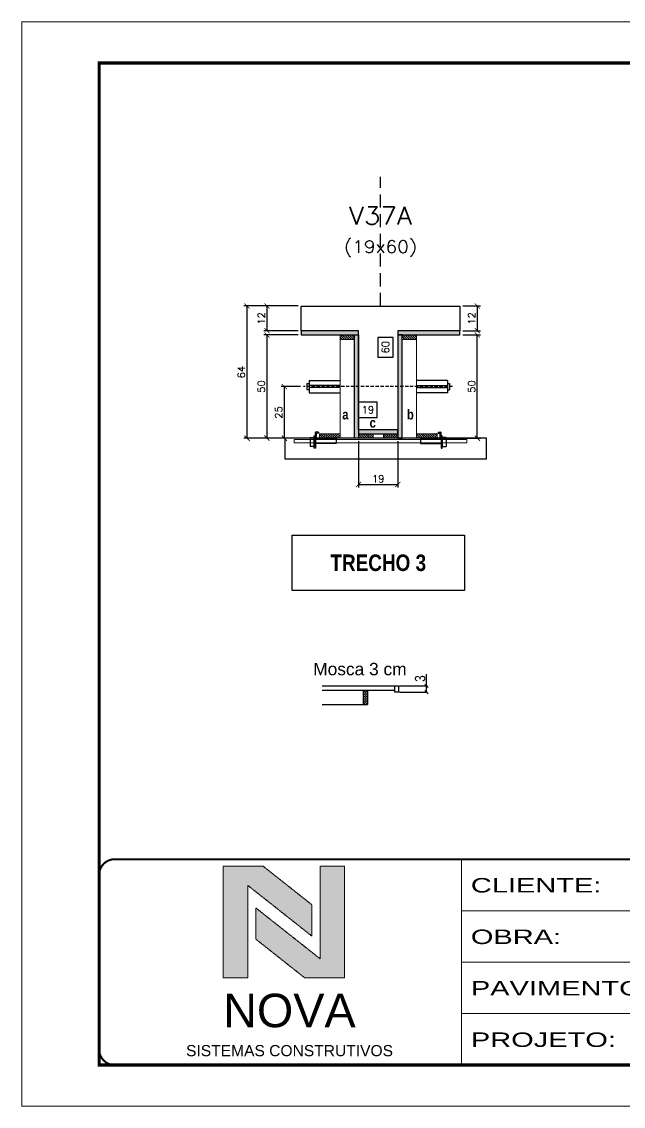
# Model space of a CAD drawing. Extents: x 0 to 6325, y 10169 to 19307.
# Drawn here: x 4755 to 5337, y 12466 to 13516 of the extents above; entities that cross this region are included whole.
import ezdxf
from ezdxf.enums import TextEntityAlignment as Align

# ---------------------------------------------------------------- set-up
doc = ezdxf.new("R2010")
doc.units = 0
for name, pattern in [('CONTINUO', [0]), ('DASHED', [0.75, 0.5, -0.25]), ('HIDDEN', [9.525, 6.35, -3.175])]:
    doc.linetypes.add(name, pattern=pattern)
for name, color, linetype in [('1', 1, 'Continuous'), ('5', 5, 'Continuous'), ('barrote', 251, 'Continuous'), ('COTA', 241, 'Continuous'), ('Cota Seção (2x)', 4, 'Continuous'), ('detalhes', 4, 'Continuous'), ('Hachura', 253, 'Continuous'), ('NOMENCLATURA', 7, 'Continuous'), ('Painéis', 200, 'Continuous'), ('presilha', 1, 'Continuous'), ('SARR_2.2x7', 40, 'Continuous'), ('TENSOR', 3, 'Continuous'), ('Texto de Titulo', 7, 'Continuous'), ('Texto Qtd Sarr', 242, 'Continuous')]:
    doc.layers.add(name, color=color, linetype=linetype)
for name, color, linetype, lineweight in [('CARIMBO-LEGENDA', 75, 'Continuous', 15), ('CONCRETO', 251, 'Continuous', 25), ('Folhas', 255, 'Continuous', 9), ('Madeira', 126, 'Continuous', 18), ('SARRAFO DE PRESSAO', 251, 'DASHED', 9), ('SCO-___-LAJ', 2, 'Continuous', 0), ('Texto Seção', 7, 'Continuous', 15)]:
    doc.layers.add(name, color=color, linetype=linetype, lineweight=lineweight)
doc.styles.add('arial', font='arial.ttf')
doc.styles.add('COTA TECNICA 2X', font='techl___.ttf', dxfattribs={"height": 10})
doc.styles.add('ROMANC', font='techb___.ttf', dxfattribs={"height": 2.5})
doc.styles.add('Romans', font='romans.shx')
doc.styles.get("Standard").update_dxf_attribs({"font": 'arial.ttf'})
doc.styles.add('TECNICA', font='techb___.ttf', dxfattribs={"height": 10})
doc.styles.add('Tecnologia', font='')
doc.styles.get('Tecnologia').set_extended_font_data('Forgotten Futurist')
doc.dimstyles.new('Cota Seção (2x)', dxfattribs={"dimtxt": 7, "dimasz": 5, "dimexe": 3, "dimexo": 3, "dimgap": 2, "dimtad": 3, "dimdec": 1, "dimlfac": 0.5, "dimzin": 12, "dimdsep": 46, "dimtxsty": 'Romans', "dimblk": 'ARCHTICK', "dimcen": 0, "dimclrd": 4, "dimclre": 4, "dimclrt": 1, "dimadec": 1, "dimazin": 3, "dimtfac": 1, "dimtdec": 1, "dimtmove": 0, "dimatfit": 3, "dimldrblk": 'OBLIQUE', "dimfxl": 1, "dimtolj": 1, "dimtzin": 12, "dimarcsym": 0})
doc.dimstyles.new('Cota Seção interna', dxfattribs={"dimtxt": 7, "dimasz": 6, "dimexe": 0.18, "dimexo": 2, "dimgap": -4, "dimtad": 3, "dimdec": 1, "dimlfac": 0.5, "dimzin": 12, "dimdsep": 46, "dimtxsty": 'Romans', "dimblk": 'ARCHTICK', "dimcen": 0.09, "dimse1": 1, "dimse2": 1, "dimsd1": 1, "dimsd2": 1, "dimclrd": 180, "dimclre": 5, "dimclrt": 1, "dimadec": 0, "dimazin": 3, "dimtfac": 1, "dimtdec": 1, "dimtofl": 0, "dimtmove": 0, "dimatfit": 3, "dimldrblk": 'ARCHTICK', "dimfxl": 1, "dimtolj": 1, "dimtzin": 0, "dimarcsym": 0})
doc.dimstyles.new('SECAO', dxfattribs={"dimscale": 0.333333, "dimtxt": 5, "dimasz": 9, "dimexe": 3, "dimexo": 3, "dimgap": 3, "dimtad": 1, "dimdec": 1, "dimlfac": 0.5, "dimzin": 12, "dimdsep": 46, "dimtxsty": 'COTA TECNICA 2X', "dimblk1": 'OBLIQUE', "dimblk2": 'OBLIQUE', "dimsah": 1, "dimcen": 0.9, "dimclrd": 4, "dimclre": 4, "dimclrt": 240, "dimadec": 1, "dimazin": 3, "dimtfac": 1, "dimtdec": 1, "dimtmove": 0, "dimatfit": 3, "dimfxl": 1, "dimtolj": 1, "dimtzin": 12, "dimarcsym": 0})
pattern_1 = [(315, (28037.7189, 4882.807), (1.12253202, 1.12253202), [])]

# ---------------------------------------------------------------- blocks, each defined once
blk = doc.blocks.new('A$C64660E27')
at = {"layer": 'COTA', "true_color": 0x1a1a1a}
h = blk.add_hatch(color=250, dxfattribs=at)
h.dxf.hatch_style = 1
h.paths.add_polyline_path([(185.4, -11.6), (142.4, -11.6), (142.4, -131.6), (168.8, -131.6), (168.8, -32.2), (237.7, -86.7), (237.7, -53)])
at = {"layer": 'COTA'}
h = blk.add_hatch(color=20, dxfattribs=at)
h.dxf.hatch_style = 1
h.paths.add_polyline_path([(273, -11.4), (246.6, -11.4), (246.6, -111.1), (177.7, -56.6), (177.7, -90.2), (230, -131.6), (273, -131.6)])
for p, q in [((142.4, -131.6), (142.4, -11.6)), ((142.4, -11.6), (185.4, -11.6)), ((185.4, -11.6), (237.7, -53)), ((273, -11.4), (246.6, -11.4)), ((246.6, -111.1), (246.6, -11.4)), ((273, -11.4), (273, -131.6)), ((168.8, -32.2), (237.7, -86.7)), ((168.8, -131.6), (168.8, -32.2)), ((246.6, -111.1), (177.7, -56.6)), ((177.7, -90.2), (177.7, -56.6)), ((237.7, -86.7), (237.7, -53)), ((230, -131.6), (177.7, -90.2)), ((142.4, -131.6), (168.8, -131.6)), ((273, -131.6), (230, -131.6))]:
    blk.add_line(p, q)
at = {"layer": 'CARIMBO-LEGENDA', "color": 7, "linetype": 'Continuous', "ltscale": 100, "style": 'arial'}
blk.add_text('NOVA', height=36, dxfattribs=at).set_placement((142.4, -184.8))
at = {"layer": 'CARIMBO-LEGENDA', "color": 7, "linetype": 'Continuous', "style": 'arial'}
blk.add_text('SISTEMAS CONSTRUTIVOS', height=12, dxfattribs=at).set_placement((102.5, -216))
blk = doc.blocks.new('9999999999')
at = {"color": 30, "linetype": 'CONTINUO'}
for p, q in [((98564.6, 34230.2), (98564.6, 34429.4)), ((98564.6, 34379.6), (99584, 34379.6)), ((98564.6, 34329.8), (99488, 34329.8)), ((98564.6, 34280), (99488, 34280))]:
    blk.add_line(p, q, dxfattribs=at)
at = {"color": 30, "linetype": 'CONTINUO', "const_width": 2}
blk.add_lwpolyline([(99584, 34230.2), (99584, 34414.4, 0.414214), (99569, 34429.4), (98229, 34429.4, 0.414214), (98214, 34414.4), (98214, 34245.2, 0.414214), (98229, 34230.2), (99584, 34230.2)], format="xyb", dxfattribs=at)
at = {"layer": 'Folhas'}
blk.add_lwpolyline([(98139, 34190.2), (99624, 34190.2), (99624, 35240.2), (98139, 35240.2)], close=True, dxfattribs=at)
at = {"layer": 'Folhas', "color": 30, "const_width": 3}
blk.add_lwpolyline([(98214, 34230.2), (99584, 34230.2), (99584, 35200.2), (98214, 35200.2)], close=True, dxfattribs=at)
at = {"xscale": 0.9, "yscale": 0.9, "zscale": 0.9}
blk.add_blockref('A$C64660E27', (98205.8, 34433.1), dxfattribs=at)
at = {"layer": 'Folhas', "color": 7, "style": 'Tecnologia', "width": 1.5}
for s, p in [('CLIENTE:', (98573.7, 34397.2)), ('OBRA:', (98573.7, 34347.3)), ('PAVIMENTO:', (98573.7, 34297.5)), ('PROJETO:', (98573.7, 34247.7))]:
    blk.add_text(s, height=14, dxfattribs=at).set_placement(p)
blk = doc.blocks.new('titulo1')
at = {"layer": 'Defpoints', "color": 252, "linetype": 'HIDDEN', "ltscale": 2}
blk.add_line((0, 0), (0, 125), dxfattribs=at)
at = {"layer": 'Defpoints', "style": 'Romans', "oblique": 15}
blk.add_attdef('FOLHA', text='', height=10, dxfattribs=at).set_placement((0, 15.6), align=Align.MIDDLE_CENTER)
at = {"layer": 'Texto Qtd Sarr', "color": 3, "style": 'Romans', "oblique": 15}
for tag, height, p in [('TITULO', 17, (0, 71.4)), ('SEÇÃO', 12, (0, 41.5))]:
    blk.add_attdef(tag, text='', height=height, dxfattribs=at).set_placement(p, align=Align.MIDDLE_CENTER)
blk = doc.blocks.new('_ArchTick')
at = {"color": 0, "linetype": 'ByBlock', "const_width": 0.15}
blk.add_lwpolyline([(-0.5, -0.5), (0.5, 0.5)], dxfattribs=at)
blk = doc.blocks.new('*D425')
at = {"layer": 'COTA', "color": 4, "lineweight": -2, "transparency": 16777216}
for p, q in [((5182.1, 13240.5), (5199, 13240.5)), ((5196, 13240.5), (5196, 13216.5)), ((5182.1, 13216.5), (5199, 13216.5))]:
    blk.add_line(p, q, dxfattribs=at)
at = {"layer": 'Defpoints', "color": 0, "transparency": 16777216}
for p in [(5179.1, 13240.5), (5179.1, 13216.5), (5196, 13216.5)]:
    blk.add_point(p, dxfattribs=at)
at = {"layer": 'COTA', "color": 4, "lineweight": -2, "transparency": 16777216, "xscale": 5, "yscale": 5, "zscale": 5}
for p, rotation in [((5196, 13240.5), 90), ((5196, 13216.5), 270)]:
    blk.add_blockref('_ArchTick', p, dxfattribs=dict(at, rotation=rotation))
at = {"layer": 'COTA', "color": 1, "transparency": 16777216, "insert": (5190.5, 13228.5), "char_height": 7, "attachment_point": 5, "rotation": 90, "style": 'Romans'}
blk.add_mtext('\\A1;12', dxfattribs=at)
blk = doc.blocks.new('_Oblique')
at = {"layer": '1', "color": 0, "lineweight": -2}
blk.add_line((-0.5, -0.5), (0.5, 0.5), dxfattribs=at)
blk = doc.blocks.new('*D426')
at = {"layer": 'COTA', "color": 4, "lineweight": -2, "transparency": 16777216}
for p, q in [((5022.5, 13240.5), (4970.1, 13240.5)), ((4973.1, 13112.5), (4973.1, 13240.5)), ((5044.5, 13112.5), (4970.1, 13112.5))]:
    blk.add_line(p, q, dxfattribs=at)
at = {"layer": 'Defpoints', "color": 0, "transparency": 16777216}
for p in [(4973.1, 13240.5), (5025.5, 13240.5), (5047.5, 13112.5)]:
    blk.add_point(p, dxfattribs=at)
at = {"layer": 'COTA', "color": 4, "lineweight": -2, "transparency": 16777216, "xscale": 5, "yscale": 5, "zscale": 5}
for p, rotation in [((4973.1, 13240.5), 90), ((4973.1, 13112.5), 270)]:
    blk.add_blockref('_ArchTick', p, dxfattribs=dict(at, rotation=rotation))
at = {"layer": 'COTA', "color": 1, "transparency": 16777216, "insert": (4967.6, 13176.5), "char_height": 7, "attachment_point": 5, "rotation": 90, "style": 'Romans'}
blk.add_mtext('\\A1;64', dxfattribs=at)
blk = doc.blocks.new('*D427')
at = {"layer": 'COTA', "color": 4, "lineweight": -2, "transparency": 16777216}
for p, q in [((5182.1, 13212.5), (5199, 13212.5)), ((5196, 13112.5), (5196, 13212.5)), ((5155.7, 13112.5), (5199, 13112.5))]:
    blk.add_line(p, q, dxfattribs=at)
at = {"layer": 'Defpoints', "color": 0, "transparency": 16777216}
for p in [(5179.1, 13212.5), (5196, 13212.5), (5152.7, 13112.5)]:
    blk.add_point(p, dxfattribs=at)
at = {"layer": 'COTA', "color": 4, "lineweight": -2, "transparency": 16777216, "xscale": 5, "yscale": 5, "zscale": 5}
for p, rotation in [((5196, 13212.5), 90), ((5196, 13112.5), 270)]:
    blk.add_blockref('_ArchTick', p, dxfattribs=dict(at, rotation=rotation))
at = {"layer": 'COTA', "color": 1, "transparency": 16777216, "insert": (5190.5, 13162.5), "char_height": 7, "attachment_point": 5, "rotation": 90, "style": 'Romans'}
blk.add_mtext('\\A1;50', dxfattribs=at)
blk = doc.blocks.new('*D428')
at = {"layer": 'Cota Seção (2x)', "color": 180, "lineweight": -2, "transparency": 16777216}
for p, q in [((5114.6, 13210), (5099.6, 13210)), ((5099.6, 13210), (5099.6, 13191)), ((5114.6, 13191), (5114.6, 13210)), ((5099.6, 13191), (5114.6, 13191))]:
    blk.add_line(p, q, dxfattribs=at)
at = {"layer": 'Defpoints', "color": 0, "transparency": 16777216}
for p in [(5118.6, 13240.5), (5130.1, 13240.5), (5130.1, 13120.5)]:
    blk.add_point(p, dxfattribs=at)
at = {"layer": 'Cota Seção (2x)', "color": 1, "transparency": 16777216, "insert": (5107.1, 13200.5), "char_height": 7, "attachment_point": 5, "rotation": 90, "style": 'Romans'}
blk.add_mtext('\\A1;60', dxfattribs=at)
blk = doc.blocks.new('*D429')
at = {"layer": 'COTA', "color": 4, "lineweight": -2, "transparency": 16777216}
for p, q in [((5022.5, 13240.5), (4989.4, 13240.5)), ((4992.4, 13240.5), (4992.4, 13216.5)), ((5022.5, 13216.5), (4989.4, 13216.5))]:
    blk.add_line(p, q, dxfattribs=at)
at = {"layer": 'Defpoints', "color": 0, "transparency": 16777216}
for p in [(5025.5, 13240.5), (4992.4, 13216.5), (5025.5, 13216.5)]:
    blk.add_point(p, dxfattribs=at)
at = {"layer": 'COTA', "color": 4, "lineweight": -2, "transparency": 16777216, "xscale": 5, "yscale": 5, "zscale": 5}
for p, rotation in [((4992.4, 13240.5), 90), ((4992.4, 13216.5), 270)]:
    blk.add_blockref('_ArchTick', p, dxfattribs=dict(at, rotation=rotation))
at = {"layer": 'COTA', "color": 1, "transparency": 16777216, "insert": (4986.9, 13228.5), "char_height": 7, "attachment_point": 5, "rotation": 90, "style": 'Romans'}
blk.add_mtext('\\A1;12', dxfattribs=at)
blk = doc.blocks.new('*D430')
at = {"layer": 'COTA', "color": 4, "lineweight": -2, "transparency": 16777216}
for p, q in [((5022.5, 13212.5), (4989.4, 13212.5)), ((4992.4, 13212.5), (4992.4, 13112.5)), ((5044.5, 13112.5), (4989.4, 13112.5))]:
    blk.add_line(p, q, dxfattribs=at)
at = {"layer": 'Defpoints', "color": 0, "transparency": 16777216}
for p in [(5025.5, 13212.5), (4992.4, 13112.5), (5047.5, 13112.5)]:
    blk.add_point(p, dxfattribs=at)
at = {"layer": 'COTA', "color": 4, "lineweight": -2, "transparency": 16777216, "xscale": 5, "yscale": 5, "zscale": 5}
for p, rotation in [((4992.4, 13212.5), 90), ((4992.4, 13112.5), 270)]:
    blk.add_blockref('_ArchTick', p, dxfattribs=dict(at, rotation=rotation))
at = {"layer": 'COTA', "color": 1, "transparency": 16777216, "insert": (4986.9, 13162.5), "char_height": 7, "attachment_point": 5, "rotation": 90, "style": 'Romans'}
blk.add_mtext('\\A1;50', dxfattribs=at)
blk = doc.blocks.new('PRESILHA METÁLICA 1')
at = {"layer": 'presilha'}
for p, q in [((7.5, 10.6), (7.5, 19.9)), ((12, 21), (8.6, 21)), ((9, 11.6), (9, 18.9)), ((12, 19.5), (9.6, 19.5)), ((12, 21), (12, 19.5)), ((0, 13), (6, 13)), ((0, 13), (0, 0)), ((6, 0), (0, 0)), ((6, 15.5), (7.5, 15.5)), ((6, -2.5), (6, 15.5)), ((6, 13), (6, 0)), ((7.5, 15.5), (7.5, -2.5)), ((37.5, 4.1), (7.5, 4.1)), ((37.5, 11), (9.6, 11)), ((37.5, 11), (37.5, 4.1)), ((7.5, -2.5), (6, -2.5))]:
    blk.add_line(p, q, dxfattribs=at)
for centre, radius, start, end in [((8.6, 19.9), 1.14, 90, 180), ((9.6, 18.9), 0.57, 90, 180), ((9.6, 11.6), 0.57, 180, 270)]:
    blk.add_arc(centre, radius, start, end, dxfattribs=at)
blk = doc.blocks.new('*D431')
at = {"layer": 'COTA', "color": 4, "lineweight": -2, "transparency": 16777216}
for p, q in [((5081.1, 13109.5), (5081.1, 13064.7)), ((5119.1, 13109.5), (5119.1, 13064.7)), ((5081.1, 13067.7), (5119.1, 13067.7))]:
    blk.add_line(p, q, dxfattribs=at)
at = {"layer": 'Defpoints', "color": 0, "transparency": 16777216}
for p in [(5081.1, 13112.5), (5119.1, 13112.5), (5119.1, 13067.7)]:
    blk.add_point(p, dxfattribs=at)
at = {"layer": 'COTA', "color": 4, "lineweight": -2, "transparency": 16777216, "xscale": 5, "yscale": 5, "zscale": 5, "rotation": 180}
blk.add_blockref('_ArchTick', (5081.1, 13067.7), dxfattribs=at)
at = {"layer": 'COTA', "color": 4, "lineweight": -2, "transparency": 16777216, "xscale": 5, "yscale": 5, "zscale": 5}
blk.add_blockref('_ArchTick', (5119.1, 13067.7), dxfattribs=at)
at = {"layer": 'COTA', "color": 1, "transparency": 16777216, "insert": (5100.1, 13073.2), "char_height": 7, "attachment_point": 5, "style": 'Romans'}
blk.add_mtext('\\A1;19', dxfattribs=at)
blk = doc.blocks.new('*D891')
at = {"layer": 'COTA', "color": 4, "lineweight": -2, "transparency": 16777216}
for p, q in [((5024.8, 13162.4), (5006.2, 13162.4)), ((5009.2, 13162.4), (5009.2, 13112.5)), ((5024.8, 13112.5), (5006.2, 13112.5))]:
    blk.add_line(p, q, dxfattribs=at)
at = {"layer": 'Defpoints', "color": 0, "transparency": 16777216}
for p in [(5027.8, 13162.4), (5009.2, 13112.5), (5027.8, 13112.5)]:
    blk.add_point(p, dxfattribs=at)
at = {"layer": 'COTA', "color": 4, "lineweight": -2, "transparency": 16777216, "xscale": 5, "yscale": 5, "zscale": 5}
for p, rotation in [((5009.2, 13162.4), 90), ((5009.2, 13112.5), 270)]:
    blk.add_blockref('_ArchTick', p, dxfattribs=dict(at, rotation=rotation))
at = {"layer": 'COTA', "color": 1, "transparency": 16777216, "insert": (5003.7, 13137.4), "char_height": 7, "attachment_point": 5, "rotation": 90, "style": 'Romans'}
blk.add_mtext('\\A1;25', dxfattribs=at)
blk = doc.blocks.new('*D432')
at = {"layer": 'Cota Seção (2x)', "color": 180, "lineweight": -2, "transparency": 16777216}
for p, q in [((5099.1, 13147.5), (5081.1, 13147.5)), ((5081.1, 13147.5), (5081.1, 13132.5)), ((5099.1, 13132.5), (5099.1, 13147.5)), ((5081.1, 13132.5), (5099.1, 13132.5))]:
    blk.add_line(p, q, dxfattribs=at)
at = {"layer": 'Defpoints', "color": 0, "transparency": 16777216}
for p in [(5119.1, 13128.5), (5081.1, 13112.5), (5119.1, 13112.5)]:
    blk.add_point(p, dxfattribs=at)
at = {"layer": 'Cota Seção (2x)', "color": 1, "transparency": 16777216, "insert": (5090.1, 13140), "char_height": 7, "attachment_point": 5, "style": 'Romans'}
blk.add_mtext('\\A1;19', dxfattribs=at)
blk = doc.blocks.new('*D902')
at = {"layer": 'COTA', "color": 4, "lineweight": -2, "transparency": 16777216}
for p, q in [((5146.8, 12872.6), (5146.8, 12883.9)), ((5120.8, 12872.6), (5147.8, 12872.6)), ((5120.8, 12866.6), (5147.8, 12866.6)), ((5146.8, 12866.6), (5146.8, 12872.6))]:
    blk.add_line(p, q, dxfattribs=at)
at = {"layer": 'Defpoints', "color": 0, "transparency": 16777216}
for p in [(5119.8, 12872.6), (5119.8, 12866.6), (5146.8, 12872.6)]:
    blk.add_point(p, dxfattribs=at)
at = {"layer": 'COTA', "color": 4, "lineweight": -2, "transparency": 16777216, "xscale": 3, "yscale": 3, "zscale": 3}
for p, rotation in [((5146.8, 12872.6), 90), ((5146.8, 12866.6), 270)]:
    blk.add_blockref('_Oblique', p, dxfattribs=dict(at, rotation=rotation))
at = {"layer": 'COTA', "color": 240, "transparency": 16777216, "insert": (5140.6, 12879.8), "char_height": 10, "attachment_point": 5, "rotation": 90, "style": 'COTA TECNICA 2X'}
blk.add_mtext('\\A1;3', dxfattribs=at)

msp = doc.modelspace()

# ---------------------------------------------------------------- hatches: boundary and pattern name
at = {"layer": 'Hachura'}
h = msp.add_hatch(color=256, dxfattribs=at)
h.dxf.hatch_style = 1
h.paths.add_polyline_path([(5081.1, 13212.45), (5081.1, 13216.45), (5025.5, 13216.45), (5025.5, 13212.45)])
h = msp.add_hatch(dxfattribs=at)
h.set_pattern_fill('ANSI31', color=256, scale=0.5, angle=270, style=0)
h.set_pattern_definition([(315, (28037.7189, 4904.807), (1.12253202, 1.12253202), [])])
h.paths.add_polyline_path([(5077.1, 13208.05), (5077.1, 13212.45), (5063.1, 13212.45), (5063.1, 13208.05)])
h = msp.add_hatch(color=256, dxfattribs=at)
h.dxf.hatch_style = 1
h.paths.add_polyline_path([(5077.1, 13212.45), (5081.1, 13212.45), (5081.1, 13112.45), (5077.1, 13112.45)])
h = msp.add_hatch(color=256, dxfattribs=at)
h.dxf.hatch_style = 1
h.paths.add_polyline_path([(5179.1, 13212.45), (5179.1, 13216.45), (5119.1, 13216.45), (5119.1, 13212.45)])
h = msp.add_hatch(color=256, dxfattribs=at)
h.dxf.hatch_style = 1
h.paths.add_polyline_path([(5123.1, 13212.45), (5119.1, 13212.45), (5119.1, 13112.45), (5123.1, 13112.45)])
h = msp.add_hatch(dxfattribs=at)
h.set_pattern_fill('ANSI31', color=256, scale=0.5, angle=270, style=0)
h.set_pattern_definition([(315, (28037.7189, 4904.807), (1.12253202, 1.12253202), [])])
h.paths.add_polyline_path([(5123.1, 13208.05), (5123.1, 13212.45), (5137.1, 13212.45), (5137.1, 13208.05)])
h = msp.add_hatch(dxfattribs=at)
h.set_pattern_fill('ANSI31', color=256, scale=0.5, angle=270, style=0)
h.set_pattern_definition([(315, (28037.7189, 4882.807), (1.12253202, 1.12253202), [])])
h.paths.add_polyline_path([(5043.1, 13112.45), (5043.1, 13116.85), (5063.1, 13116.85), (5063.1, 13112.45)])
h = msp.add_hatch(color=256, dxfattribs=at)
h.dxf.hatch_style = 1
h.paths.add_polyline_path([(5119.1, 13116.85), (5119.1, 13120.45), (5081.1, 13120.45), (5081.1, 13116.85)])
h = msp.add_hatch(dxfattribs=at)
h.set_pattern_fill('ANSI31', color=256, scale=0.5, angle=270, style=0)
h.set_pattern_definition(pattern_1)
h.paths.add_polyline_path([(5081.1, 13112.45), (5081.1, 13116.85), (5095.1, 13116.85), (5095.1, 13112.45)])
h = msp.add_hatch(dxfattribs=at)
h.set_pattern_fill('ANSI31', color=256, scale=0.5, angle=270, style=0)
h.set_pattern_definition(pattern_1)
h.paths.add_polyline_path([(5119.1, 13112.45), (5119.1, 13116.85), (5105.1, 13116.85), (5105.1, 13112.45)])
h = msp.add_hatch(dxfattribs=at)
h.set_pattern_fill('ANSI31', color=256, scale=0.5, angle=270, style=0)
h.set_pattern_definition(pattern_1)
h.paths.add_polyline_path([(5157.1, 13112.45), (5157.1, 13116.85), (5137.1, 13116.85), (5137.1, 13112.45)])
at = {"layer": 'SARR_2.2x7'}
h = msp.add_hatch(dxfattribs=at)
h.set_pattern_fill('ANSI31', color=256, scale=0.5)
h.set_pattern_definition([(45, (-118348.0866, -20340.9413), (-1.122532015, 1.122532015), [])])
h.paths.add_polyline_path([(5089.82, 12854.6), (5085.42, 12854.6), (5085.42, 12868.6), (5089.82, 12868.6)])

# ---------------------------------------------------------------- linework, layer by layer
at = {"ltscale": 3}
for p, q in [((5033.1, 13168.42), (5033.1, 13156.42)), ((5033.1, 13168.42), (5063.1, 13168.42)), ((5167.1, 13168.42), (5137.1, 13168.42)), ((5167.1, 13168.42), (5167.1, 13156.42)), ((5031.1, 13165.42), (5031.1, 13159.42)), ((5031.1, 13165.42), (5033.1, 13165.42)), ((5033.1, 13159.42), (5031.1, 13159.42)), ((5063.1, 13163.42), (5033.1, 13163.42)), ((5063.1, 13161.42), (5033.1, 13161.42)), ((5137.1, 13163.42), (5167.1, 13163.42)), ((5137.1, 13161.42), (5167.1, 13161.42)), ((5167.1, 13165.42), (5169.1, 13165.42)), ((5167.1, 13159.42), (5169.1, 13159.42)), ((5169.1, 13165.42), (5169.1, 13159.42)), ((5033.1, 13156.42), (5063.1, 13156.42)), ((5167.1, 13156.42), (5137.1, 13156.42))]:
    msp.add_line(p, q, dxfattribs=at)
at = {"layer": 'barrote'}
msp.add_lwpolyline([(5009.64, 13092.45), (5204.83, 13092.45), (5204.83, 13112.45), (5009.64, 13112.45)], close=True, dxfattribs=at)
at = {"layer": 'CONCRETO'}
msp.add_lwpolyline([(5025.5, 13216.45), (5025.5, 13240.45), (5179.1, 13240.45), (5179.1, 13216.45), (5119.1, 13216.45), (5119.1, 13120.45), (5081.1, 13120.45), (5081.1, 13216.45)], close=True, dxfattribs=at)
at = {"layer": 'COTA'}
msp.add_lwpolyline([(5016.71, 13018.6), (5183.49, 13018.6), (5183.49, 12964.94), (5016.71, 12964.94)], close=True, dxfattribs=at)
at = {"layer": 'Madeira'}
for points in [[(5077.1, 13208.05), (5077.1, 13212.45), (5063.1, 13212.45), (5063.1, 13208.05)], [(5077.1, 13212.45), (5063.1, 13212.45), (5063.1, 13112.45), (5077.1, 13112.45)], [(5123.1, 13208.05), (5123.1, 13212.45), (5137.1, 13212.45), (5137.1, 13208.05)], [(5123.1, 13212.45), (5137.1, 13212.45), (5137.1, 13112.45), (5123.1, 13112.45)], [(5043.1, 13112.45), (5043.1, 13116.85), (5063.1, 13116.85), (5063.1, 13112.45)], [(5081.1, 13112.45), (5081.1, 13116.85), (5095.1, 13116.85), (5095.1, 13112.45)], [(5119.1, 13112.45), (5119.1, 13116.85), (5105.1, 13116.85), (5105.1, 13112.45)], [(5157.1, 13112.45), (5157.1, 13116.85), (5137.1, 13116.85), (5137.1, 13112.45)]]:
    msp.add_lwpolyline(points, close=True, dxfattribs=at)
at = {"layer": 'Painéis', "linetype": 'Continuous'}
for p, q in [((5045.87, 12872.6), (5119.82, 12872.6)), ((5045.87, 12868.6), (5116.22, 12868.6)), ((5085.42, 12868.6), (5085.42, 12854.6)), ((5089.82, 12868.6), (5089.82, 12854.6)), ((5116.22, 12866.6), (5116.22, 12872.6)), ((5119.82, 12866.6), (5116.22, 12866.6)), ((5119.82, 12872.6), (5119.82, 12866.6)), ((5045.87, 12854.6), (5089.82, 12854.6))]:
    msp.add_line(p, q, dxfattribs=at)
at = {"layer": 'Painéis'}
for points in [[(5081.1, 13212.45), (5081.1, 13216.45), (5025.5, 13216.45), (5025.5, 13212.45)], [(5077.1, 13212.45), (5081.1, 13212.45), (5081.1, 13112.45), (5077.1, 13112.45)], [(5179.1, 13212.45), (5179.1, 13216.45), (5119.1, 13216.45), (5119.1, 13212.45)], [(5123.1, 13212.45), (5119.1, 13212.45), (5119.1, 13112.45), (5123.1, 13112.45)], [(5119.1, 13116.85), (5119.1, 13120.45), (5081.1, 13120.45), (5081.1, 13116.85)]]:
    msp.add_lwpolyline(points, close=True, dxfattribs=at)
at = {"layer": 'SCO-___-LAJ', "color": 1}
msp.add_lwpolyline([(5018.65, 13111.12), (5185.95, 13111.12), (5185.95, 13107.92), (5018.65, 13107.92)], close=True, dxfattribs=at)
at = {"layer": 'TENSOR', "linetype": 'HIDDEN', "ltscale": 0.5}
msp.add_line((5172.1, 13162.42), (5027.8, 13162.42), dxfattribs=at)

# ---------------------------------------------------------------- block references
at = {"layer": 'presilha', "yscale": 0.6666666666666666, "zscale": 0.6666666666666666}
for p, xscale in [((5034.23, 13104.48), 0.6666666666666666), ((5165.97, 13104.48), -0.6666666666666666)]:
    msp.add_blockref('PRESILHA METÁLICA 1', p, dxfattribs=dict(at, xscale=xscale))
at = {"layer": 'SARRAFO DE PRESSAO', "color": 6, "linetype": 'ByBlock'}
msp.add_blockref('9999999999', (-93383.98, -21724.51), dxfattribs=at)
at = {"layer": 'Texto Seção'}
ref = msp.add_blockref('titulo1', (5102.3, 13240.45), dxfattribs=at)
ref.add_attrib('TITULO', 'V37A', dxfattribs={"layer": 'Texto de Titulo', "color": 7, "height": 17, "style": 'Romans', "width": 1.1}).set_placement((5102.3, 13327.95), align=Align.MIDDLE_CENTER)
ref.add_attrib('SEÇÃO', '(19x60)', dxfattribs={"layer": 'Texto de Titulo', "color": 7, "height": 12, "style": 'Romans', "width": 1.1}).set_placement((5102.3, 13297.95), align=Align.MIDDLE_CENTER)

# ---------------------------------------------------------------- texts
at = {"layer": '5', "color": 4, "linetype": 'Continuous'}
msp.add_text('Mosca 3 cm', height=12, rotation=0.00004, dxfattribs=at).set_placement((5037.18, 12882.99))
at = {"layer": 'detalhes', "style": 'TECNICA'}
for s, p in [('a', (5065.27, 13130.65)), ('b', (5127.81, 13130.64)), ('c', (5091.7, 13122.69))]:
    msp.add_text(s, height=9.6, dxfattribs=at).set_placement(p)
at = {"layer": 'NOMENCLATURA', "color": 2, "insert": (5100.1, 12991.77), "char_height": 16, "attachment_point": 5, "style": 'ROMANC'}
msp.add_mtext('TRECHO 3', dxfattribs=at)

# ---------------------------------------------------------------- dimensions: what is measured, and where the dimension line sits
at = {"layer": 'COTA'}
for base, p1, p2, dimstyle, picture, middle in [((4973.12, 13240.45), (5047.5, 13112.45), (5025.5, 13240.45), 'Cota Seção (2x)', '*D426', (4967.62, 13176.45)), ((4992.44, 13216.45), (5025.5, 13240.45), (5025.5, 13216.45), 'Cota Seção (2x)', '*D429', (4986.94, 13228.45)), ((5195.97, 13216.45), (5179.1, 13240.45), (5179.1, 13216.45), 'Cota Seção (2x)', '*D425', (5190.47, 13228.45)), ((4992.44, 13112.45), (5025.5, 13212.45), (5047.5, 13112.45), 'Cota Seção (2x)', '*D430', (4986.94, 13162.45)), ((5195.97, 13212.45), (5152.7, 13112.45), (5179.1, 13212.45), 'Cota Seção (2x)', '*D427', (5190.47, 13162.45)), ((5009.24, 13112.45), (5027.8, 13162.42), (5027.8, 13112.45), 'Cota Seção (2x)', '*D891', (5003.74, 13137.44)), ((5146.85, 12872.6), (5119.82, 12866.6), (5119.82, 12872.6), 'SECAO', '*D902', (5140.63, 12879.76))]:
    dim = msp.add_linear_dim(base=base, p1=p1, p2=p2, angle=90, dimstyle=dimstyle, dxfattribs=at)
    dim.commit()
    dim.dimension.update_dxf_attribs({"geometry": picture, "text_midpoint": middle})
dim = msp.add_linear_dim(base=(5119.1, 13067.72), p1=(5081.1, 13112.45), p2=(5119.1, 13112.45), dimstyle='Cota Seção (2x)', dxfattribs=at)
dim.commit()
dim.dimension.update_dxf_attribs({"geometry": '*D431', "text_midpoint": (5100.1, 13073.22)})
at = {"layer": 'Cota Seção (2x)'}
dim = msp.add_linear_dim(base=(5118.6, 13240.45), p1=(5130.1, 13120.45), p2=(5130.1, 13240.45), angle=90, dimstyle='Cota Seção interna', dxfattribs=at)
dim.commit()
dim.dimension.update_dxf_attribs({"geometry": '*D428', "text_midpoint": (5118.6, 13200.45), "dimtype": 160})
dim = msp.add_linear_dim(base=(5119.1, 13128.45), p1=(5081.1, 13112.45), p2=(5119.1, 13112.45), dimstyle='Cota Seção interna', dxfattribs=at)
dim.commit()
dim.dimension.update_dxf_attribs({"geometry": '*D432', "text_midpoint": (5090.1, 13128.45), "dimtype": 160})

doc.saveas('drawing.dxf')
